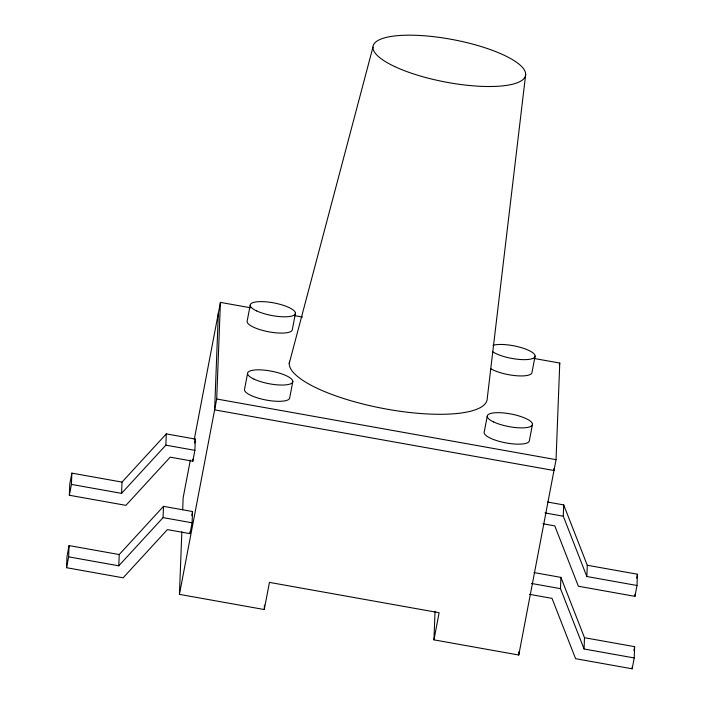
<?xml version="1.0" encoding="UTF-8"?>
<svg xmlns="http://www.w3.org/2000/svg" width="704" height="704" viewBox="0 0 704 704"><rect width="100%" height="100%" fill="white"/><g stroke="black" fill="none" stroke-linecap="round" stroke-linejoin="round"><path stroke-width="1.06" d="M66.563 567.706L66.994 556.433L69.062 545.582L119.222 554.55L163.504 506.343L192.535 511.535L192.095 522.808L190.027 533.658L167.402 529.61L123.121 577.817L66.563 567.706L68.631 556.855L69.062 545.582M69.353 495.255L69.784 483.982L71.852 473.132L122.012 482.09L166.294 433.893L195.325 439.076L194.894 450.349L192.817 461.199L170.192 457.16L125.91 505.358L69.353 495.255L71.421 484.396L71.852 473.132M68.631 556.855L118.782 565.814L119.222 554.55M71.421 484.396L121.572 493.363L122.012 482.09M118.782 565.814L163.073 517.616L163.504 506.343M121.572 493.363L165.862 445.157L166.294 433.893M533.834 358.415L559.768 363.053L556.046 459.659L518.778 655.019L433.946 639.857L439.12 612.726L269.438 582.393L264.264 609.532L179.432 594.37L181.843 531.793M182.688 509.837L183.146 497.763L190.353 459.994M190.027 533.658L190.106 531.608M192.817 461.199L192.896 459.158M218.346 313.254L214.623 409.86L553.978 470.51L554.066 468.318M179.432 594.37L216.7 399.001L220.414 302.394L250.677 307.806M264.264 609.532L264.44 605.141M433.946 639.857L435.046 611.318M518.778 655.019L518.91 651.728M529.382 594.317L552.006 598.356L575.59 658.689L632.148 668.8L634.216 657.95L584.065 648.982L560.481 588.65L560.912 577.377L534.037 572.572M542.942 523.785L554.796 525.906L578.38 586.238L634.938 596.35L637.006 585.49L586.854 576.523L563.27 516.19L563.702 504.926L547.58 502.04M584.065 648.982L584.496 637.71L560.912 577.377M586.854 576.523L587.286 565.259L563.702 504.926M632.148 668.8L632.227 666.75M634.938 596.35L635.017 594.299M634.216 657.95L634.647 646.677L584.496 637.71M637.006 585.49L637.437 574.218L587.286 565.259M525.668 74.492L487.212 398.719A100.628 27.905 10.8 0 1 383.46 408.522A100.628 27.905 10.8 0 1 289.608 361.284M194.26 439.49L220.414 302.394M194.568 443.027L195.325 439.076M191.778 515.478L192.535 511.535M250.193 305.175L247.095 321.455A23.003 6.38 10.8 0 0 269.465 331.936A23.003 6.38 10.8 0 0 292.336 329.542L295.442 313.262M247.57 373.402L244.464 389.682A23.003 6.38 10.8 0 0 266.842 400.162A23.003 6.38 10.8 0 0 289.714 397.769L292.82 381.489M487.23 416.231L484.123 432.52A23.003 6.38 10.8 0 0 506.502 443.001A23.003 6.38 10.8 0 0 529.373 440.607L532.479 424.327M535.11 356.092L532.004 372.372A23.003 6.38 10.8 0 1 515.706 375.672A23.003 6.38 10.8 0 1 490.424 368.544M559.39 365.024L559.768 363.053M636.689 578.169L637.437 574.218M633.899 650.619L634.647 646.677M289.256 363.334L372.953 47.203M294.985 315.726L302.553 317.082M216.7 399.001L556.046 459.659M165.862 445.157L194.894 450.349M544.993 512.926L563.27 516.19M163.073 517.616L192.095 522.808M531.45 583.458L560.481 588.65M493.011 345.33A23.003 6.38 10.8 0 1 527.217 349.721A23.003 6.38 10.8 0 1 526.838 359.586A23.003 6.38 10.8 0 1 492.765 351.771M256.652 310.913A23.003 6.38 10.8 0 0 294.606 314.785A23.003 6.38 10.8 0 0 267.203 301.946A23.003 6.38 10.8 0 0 256.652 310.913M254.021 379.139A23.003 6.38 10.8 0 0 291.984 383.011A23.003 6.38 10.8 0 0 264.581 370.172A23.003 6.38 10.8 0 0 254.021 379.139M493.68 421.978A23.003 6.38 10.8 0 0 531.643 425.85A23.003 6.38 10.8 0 0 504.24 413.01A23.003 6.38 10.8 0 0 493.68 421.978M394.724 66.572A77.625 21.525 10.8 0 0 522.843 79.658A77.625 21.525 10.8 0 0 430.355 36.318A77.625 21.525 10.8 0 0 394.724 66.572"/></g></svg>
